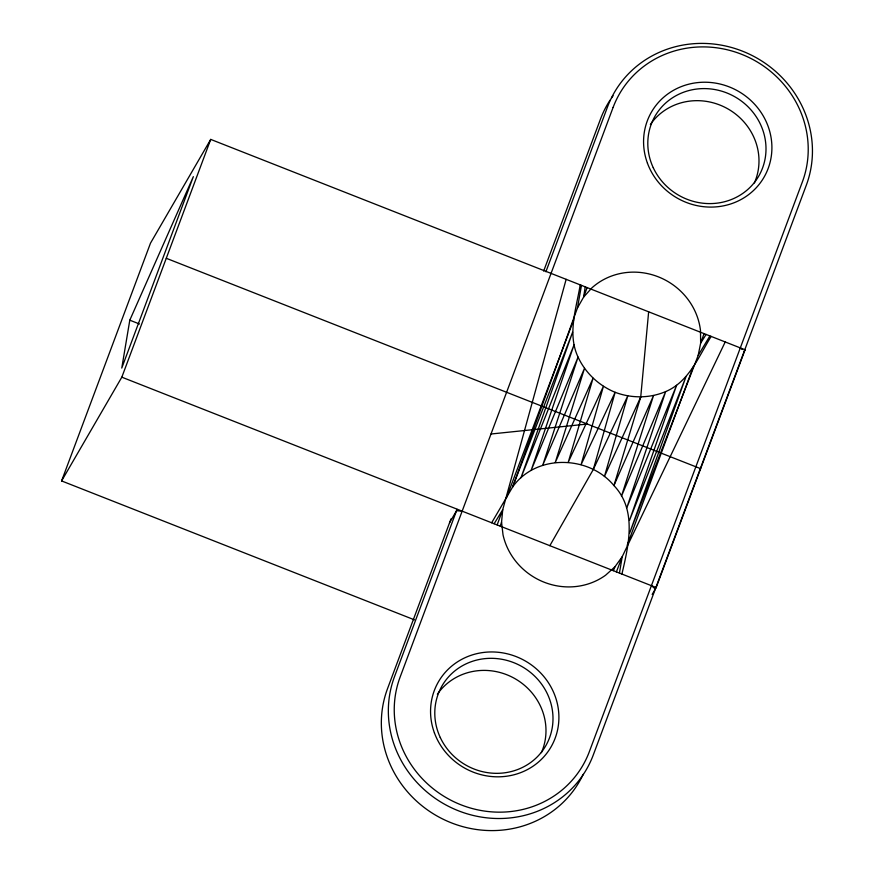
<?xml version="1.0" encoding="UTF-8"?>
<svg xmlns="http://www.w3.org/2000/svg" width="874" height="874" viewBox="0 0 874 874"><rect width="100%" height="100%" fill="white"/><g stroke="black" fill="none" stroke-linecap="round" stroke-linejoin="round"><path stroke-width="1.31" d="M725.212 341.952L622.19 556.749L614.903 566.844L605.595 575.212A65.037 61.541 30.1 0 1 503.02 534.833L501.556 522.226L502.725 509.706L566.144 279.33M580.205 284.869C576.337 308.489 567.15 333.923 578.064 357.105C585.46 373.034 598.93 385.642 615.143 392.306C631.367 398.435 649.655 398.413 665.66 391.596C689.083 381.698 698.643 356.505 711.152 336.424M621.906 574.054C628.712 544.972 637.135 510.012 613.93 485.551L640.729 397.014L648.65 311.81M585.23 286.847L583.635 297.073L577.474 307.888L512.634 486.982L491.658 522.772M129.8 320.179L121.77 368.074L193.34 176.646L129.8 320.179L139.49 323.992M619.437 573.082L622.19 556.749L616.399 571.891M577.474 307.888L581.472 285.372M549.844 545.682L593.315 469.458L615.143 392.306L581.09 464.64L603.421 386.341L568.231 462.28L593.064 378.245L555.274 462.455L584.488 368.369L542.743 465.187L578.064 357.105L531.152 470.332L574.032 344.924L520.98 477.696L572.568 332.317L512.634 486.982C536.002 453.868 588.868 455.103 613.93 485.551L653.534 395.551L621.469 496.181L665.66 391.596L626.724 507.958L676.596 385.303L629.488 520.423L685.904 376.934L629.641 533.042L698.184 355.412L700.642 343.132L704.073 333.639M500.179 526.126L501.556 522.226M497.153 524.935L502.725 509.706L494.127 523.745M587.11 287.59L583.635 297.073L591.982 287.786A65.037 61.541 30.1 0 1 658.319 276.839A65.037 61.541 30.1 0 1 700.489 330.514L700.642 343.132L706.126 334.447M627.171 545.321L693.202 366.84M414.44 619.841L61.595 480.929L150.492 243.158L210.721 139.403L745.074 349.775L656.177 587.546L652.157 594.462M61.595 480.929L121.825 377.175L210.721 139.403M451.006 518.872L387.488 688.767A106.956 101.231 30.1 0 0 447.51 821.243A106.956 101.231 30.1 0 0 583.187 774.364M543.661 271.049L600.504 119.039A106.967 101.231 30.1 0 1 610.052 100.16M457.058 509.356L394.491 676.694A106.956 101.231 30.1 0 0 458.391 810.777A106.956 101.231 30.1 0 0 593.282 754.961L806.298 185.233A106.967 101.231 30.1 0 0 742.408 51.14A106.967 101.231 30.1 0 0 607.506 106.967L545.9 271.759M506.461 497.798L573.726 319.797M613.384 570.7L614.903 566.844M640.729 397.014L604.415 476.527L627.75 395.911L593.315 469.458M449.542 522.783L456.556 510.711L462.16 511.159M744.244 351.217L745.074 349.775M699.79 470.092L700.62 468.661L166.278 258.289M698.184 355.412L709.885 335.922M491.002 434.007L587.306 424.043M121.825 377.175L656.177 587.546M740.3 347.896L742.168 349.469M651.403 585.667L655.347 588.978M650.376 124.501A59.902 56.69 30.1 0 1 727.572 108.704A59.902 56.69 30.1 0 1 754.393 182.928M437.371 694.229A59.902 56.69 30.1 0 1 514.567 678.432A59.902 56.69 30.1 0 1 541.388 752.656M611.538 97.954A106.967 101.231 30.1 0 1 613.078 95.79M613.111 107.415L400.095 677.142A101.832 96.369 30.1 0 0 460.926 804.79A101.832 96.369 30.1 0 0 589.349 751.651L802.365 181.923A101.832 96.369 30.1 0 0 741.534 54.264A101.832 96.369 30.1 0 0 613.111 107.415M653.26 167.721A59.902 56.69 30.1 0 0 755.212 181.442A59.902 56.69 30.1 0 0 712.234 89.137A59.902 56.69 30.1 0 0 653.26 167.721M647.448 163.209A65.037 61.541 30.1 0 0 756.906 187.025A65.037 61.541 30.1 0 0 718.854 83.751A65.037 61.541 30.1 0 0 647.448 163.209M440.245 737.448A59.902 56.69 30.1 0 0 542.208 751.17A59.902 56.69 30.1 0 0 499.218 658.865A59.902 56.69 30.1 0 0 440.245 737.448M434.433 732.936A65.037 61.541 30.1 0 0 543.901 756.753A65.037 61.541 30.1 0 0 505.838 653.479A65.037 61.541 30.1 0 0 434.433 732.936"/></g></svg>
